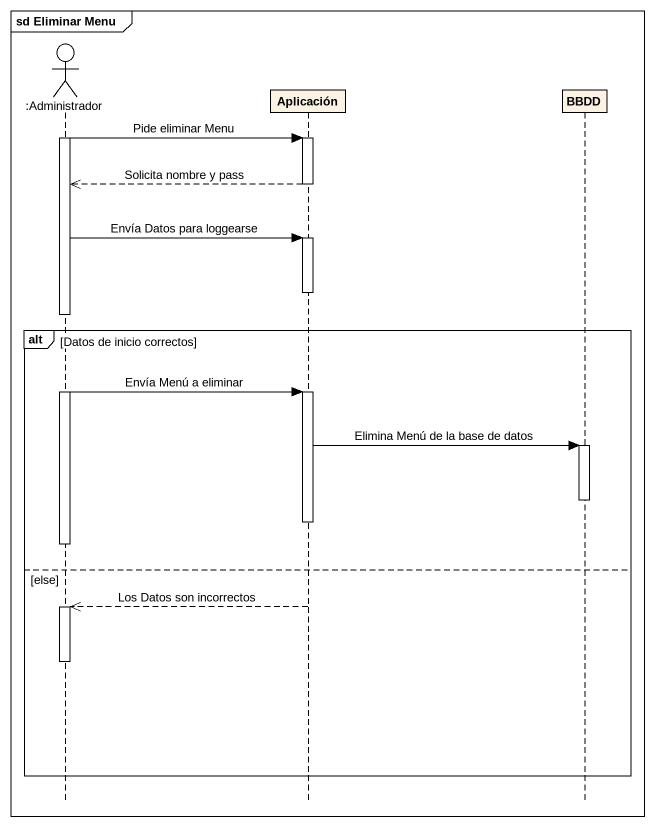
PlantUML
@startuml
mainframe sd Eliminar Menu
hide footbox
actor ":Administrador" as Administrador
participant Aplicación
participant BBDD

activate Administrador
Administrador -> Aplicación : Pide eliminar Menu
activate Aplicación
Aplicación -->> Administrador : Solicita nombre y pass
deactivate Aplicación
Administrador -> Aplicación : Envía Datos para loggearse
activate Aplicación
deactivate Aplicación
alt Datos de inicio correctos
  Administrador -> Aplicación : Envía Menú a eliminar
  activate Aplicación
  Aplicación -> BBDD : Elimina Menú de la base de datos
  activate BBDD
  deactivate BBDD
  deactivate Aplicación
  deactivate Administrador
else else
  Aplicación -->> Administrador : Los Datos son incorrectos
  activate Administrador
  deactivate Administrador
end
@enduml
